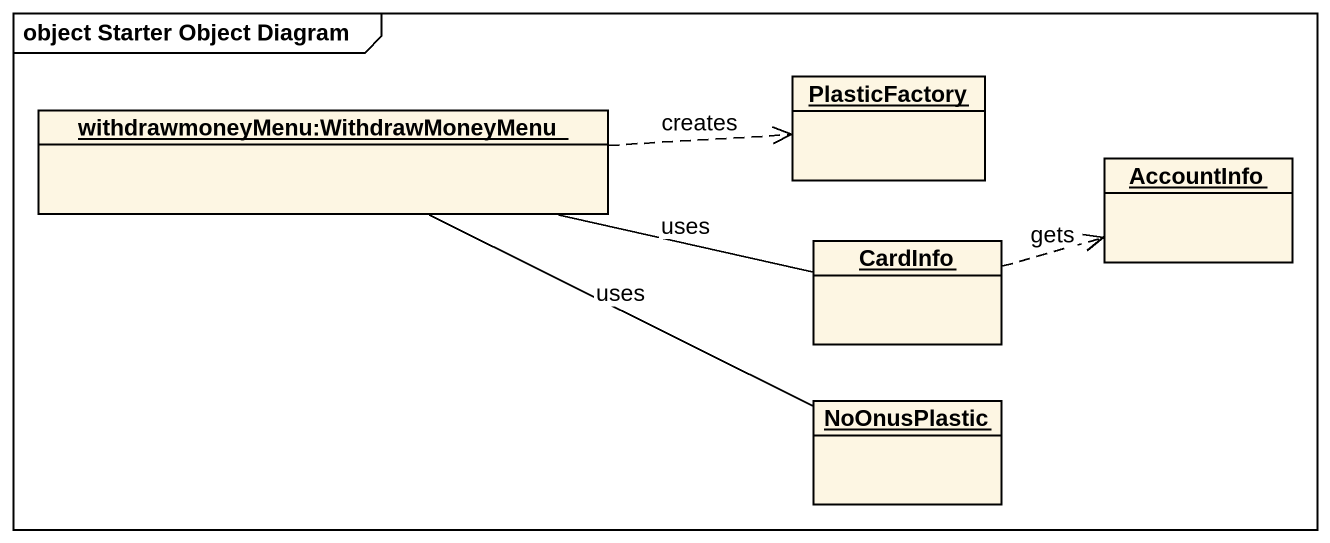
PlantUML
@startuml
mainframe object Starter Object Diagram
hide circle
hide empty members
object "withdrawmoneyMenu:WithdrawMoneyMenu" as withdrawmoneyMenu
object PlasticFactory
object AccountInfo
object CardInfo
object NoOnusPlastic
withdrawmoneyMenu .right.> PlasticFactory : creates
withdrawmoneyMenu -right- CardInfo : uses
withdrawmoneyMenu -right- NoOnusPlastic : uses
CardInfo .right.> AccountInfo : gets
@enduml
